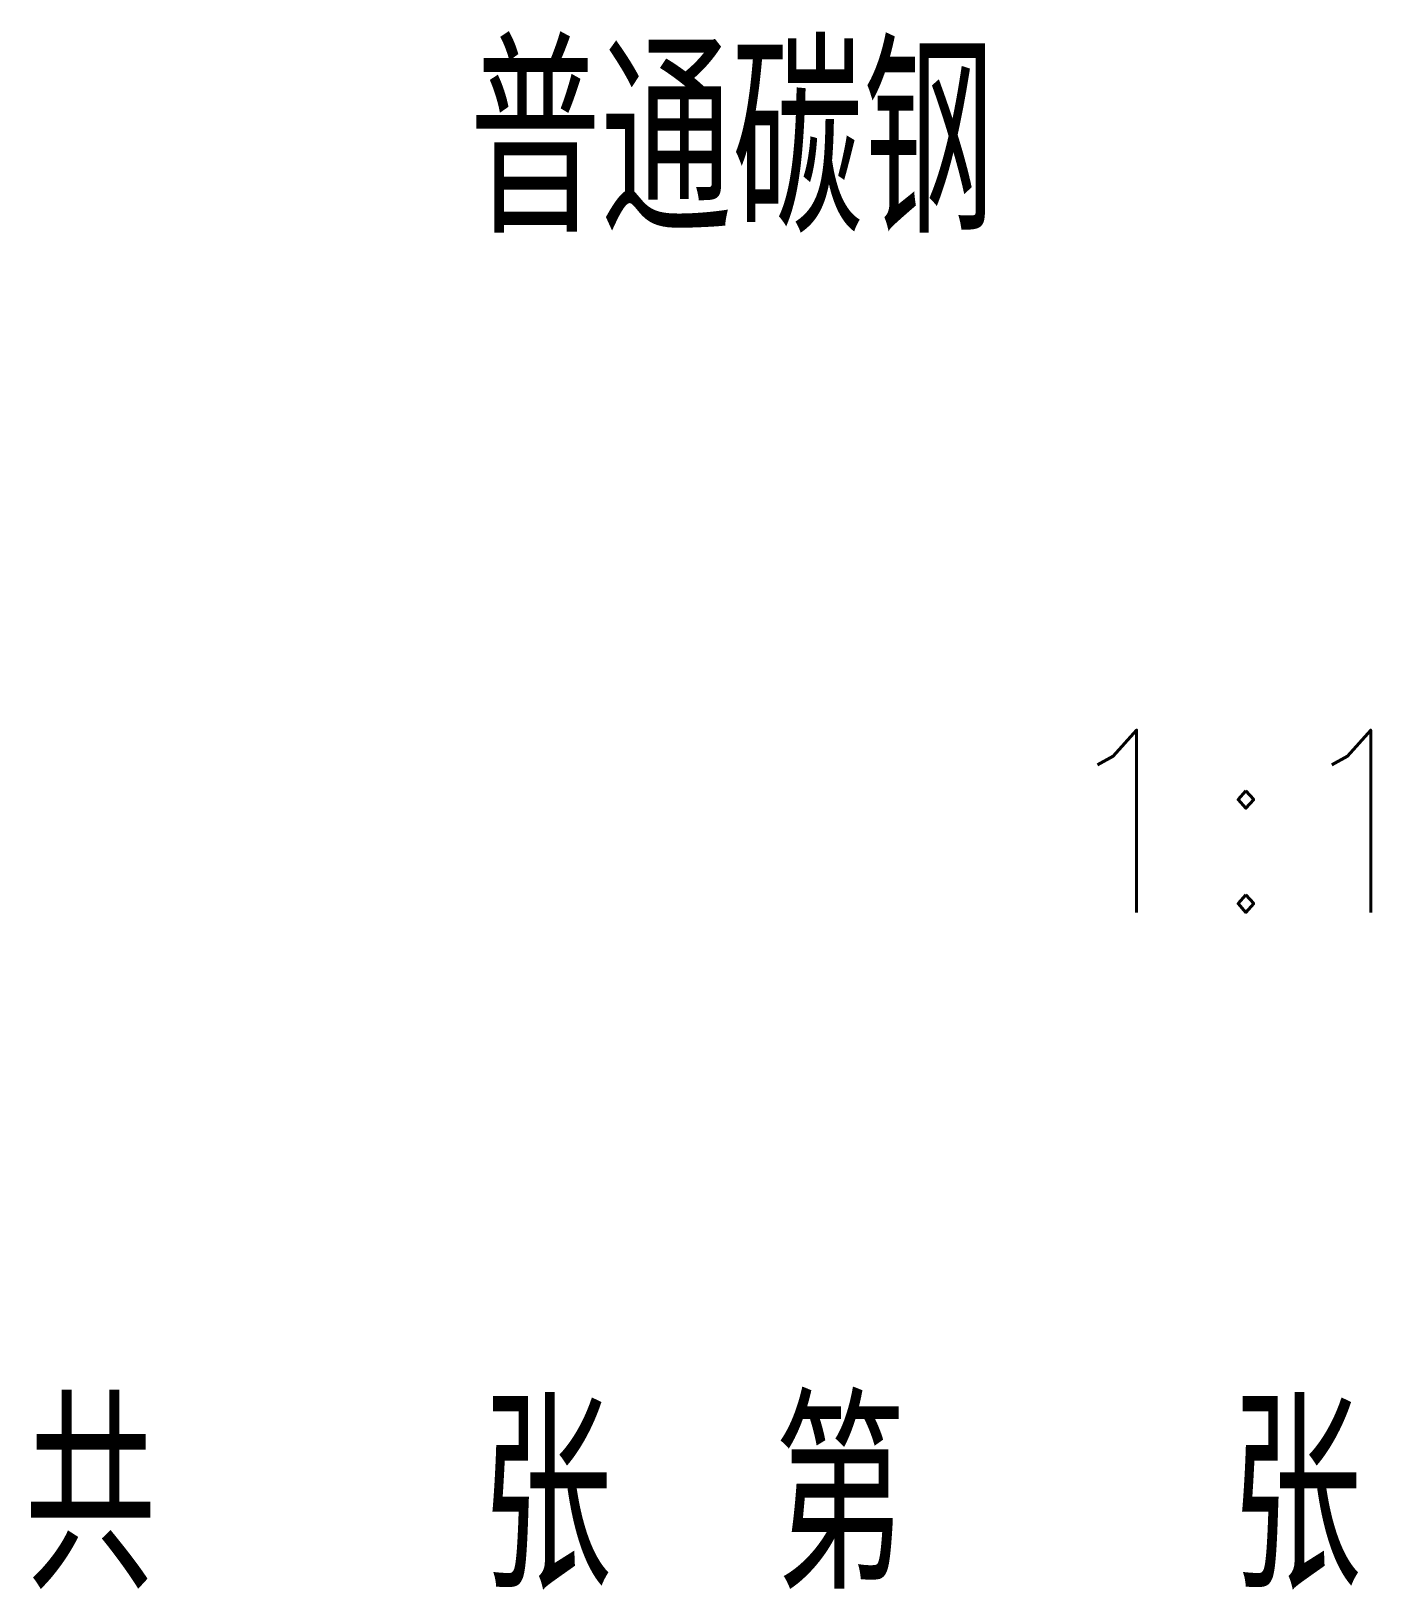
# Model space of a CAD drawing. Header units: millimetres. Extents: x -100 to 1434, y 8 to 744.
# Drawn here: x -100.42 to -82.04, y 8.61 to 29.99 of the extents above; entities that cross this region are included whole.
import ezdxf
from ezdxf.enums import TextEntityAlignment as Align

# ---------------------------------------------------------------- set-up
doc = ezdxf.new("R2010")
doc.units = ezdxf.units.MM
doc.header["$LTSCALE"] = 0.3
doc.layers.add('图框', color=7, linetype='Continuous', lineweight=25)
doc.layers.add('尺寸线', color=7, linetype='Continuous', lineweight=25)
doc.styles.add('我的样式', font='txt.shx', dxfattribs={"bigfont": 'gbcbig.shx'})

# ---------------------------------------------------------------- blocks, each defined once
blk = doc.blocks.new('A4图框')
at = {"layer": '图框', "color": 0, "lineweight": -3, "style": '我的样式'}
for tag, height, p in [('图样代号', 3, (-17.516, 23.102)), ('机件名称', 6, (-62.566, 18.666)), ('(材料代号)', 3, (-46.378, 9.434)), ('华南农业大学', 3, (-18.891, 7.046))]:
    blk.add_attdef(tag, text='', height=height, dxfattribs=at).set_placement(p, align=Align.CENTER)

msp = doc.modelspace()

# ---------------------------------------------------------------- block references
at = {"layer": '尺寸线'}
ref = msp.add_blockref('A4图框', (1433.74, 565.854), dxfattribs=at)
ref.add_attrib('比例', '1:1', (-86.433, 17.9), dxfattribs={"height": 2.5, "style": '我的样式'})
ref.add_attrib('(材料)', '普通碳钢', (-94.405, 27.223), dxfattribs={"height": 2.5, "style": '我的样式'})
ref.add_attrib('共几张', '共  张 第  张', dxfattribs={"lineweight": -3, "height": 2.5, "style": '我的样式'}).set_placement((-91.336, 9.87), align=Align.MIDDLE_CENTER)

doc.saveas('drawing.dxf')
